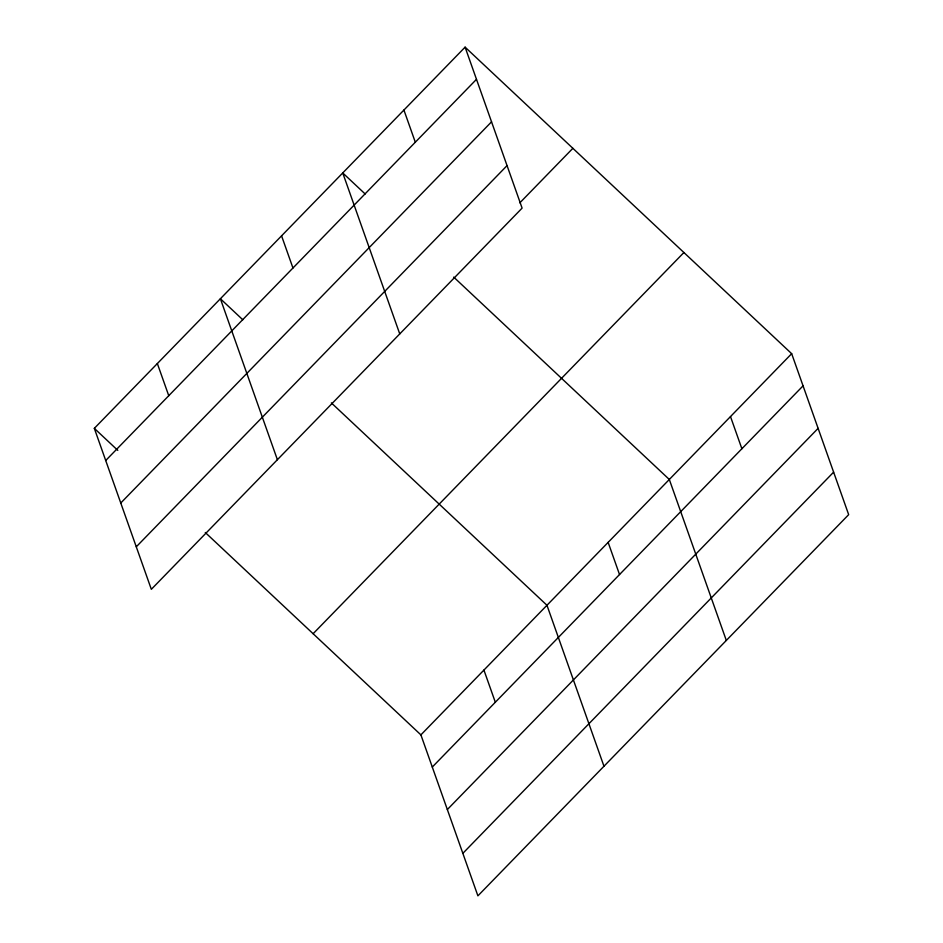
<?xml version="1.0" encoding="UTF-8"?>
<svg xmlns="http://www.w3.org/2000/svg" width="943" height="943" viewBox="0 0 943 943"><rect width="100%" height="100%" fill="white"/><g stroke="black" fill="none" stroke-linecap="round" stroke-linejoin="round"><path stroke-width="1.41" d="M465.099 47.15L522.104 208.12L151.328 589.316L94.324 428.346L465.099 47.15L791.672 353.684L848.676 514.654L477.901 895.85L420.896 734.88L205.291 532.512M105.722 460.514L476.486 79.318M120.763 503.02L491.539 121.824M136.275 546.81L507.051 165.614M519.852 202.816L572.872 148.31M313.123 633.72L683.899 252.524M420.896 734.88L791.672 353.684M432.295 767.048L803.059 385.852M447.336 809.554L818.111 428.358M462.848 853.344L833.624 472.148M365.153 193.975L342.745 172.946L399.749 333.916M453.713 277.112L669.318 479.48L726.322 640.45M242.799 319.771L220.391 298.742L277.395 459.712M331.358 402.897L546.964 605.276L603.968 766.246M94.324 428.346L117.804 450.377M730.495 416.582L741.882 448.75M608.141 542.378L619.527 574.546M403.922 110.048L415.309 142.216M483.924 670.072L495.323 702.24M281.568 235.844L292.955 268.012M157.351 363.538L168.75 395.706"/></g></svg>
